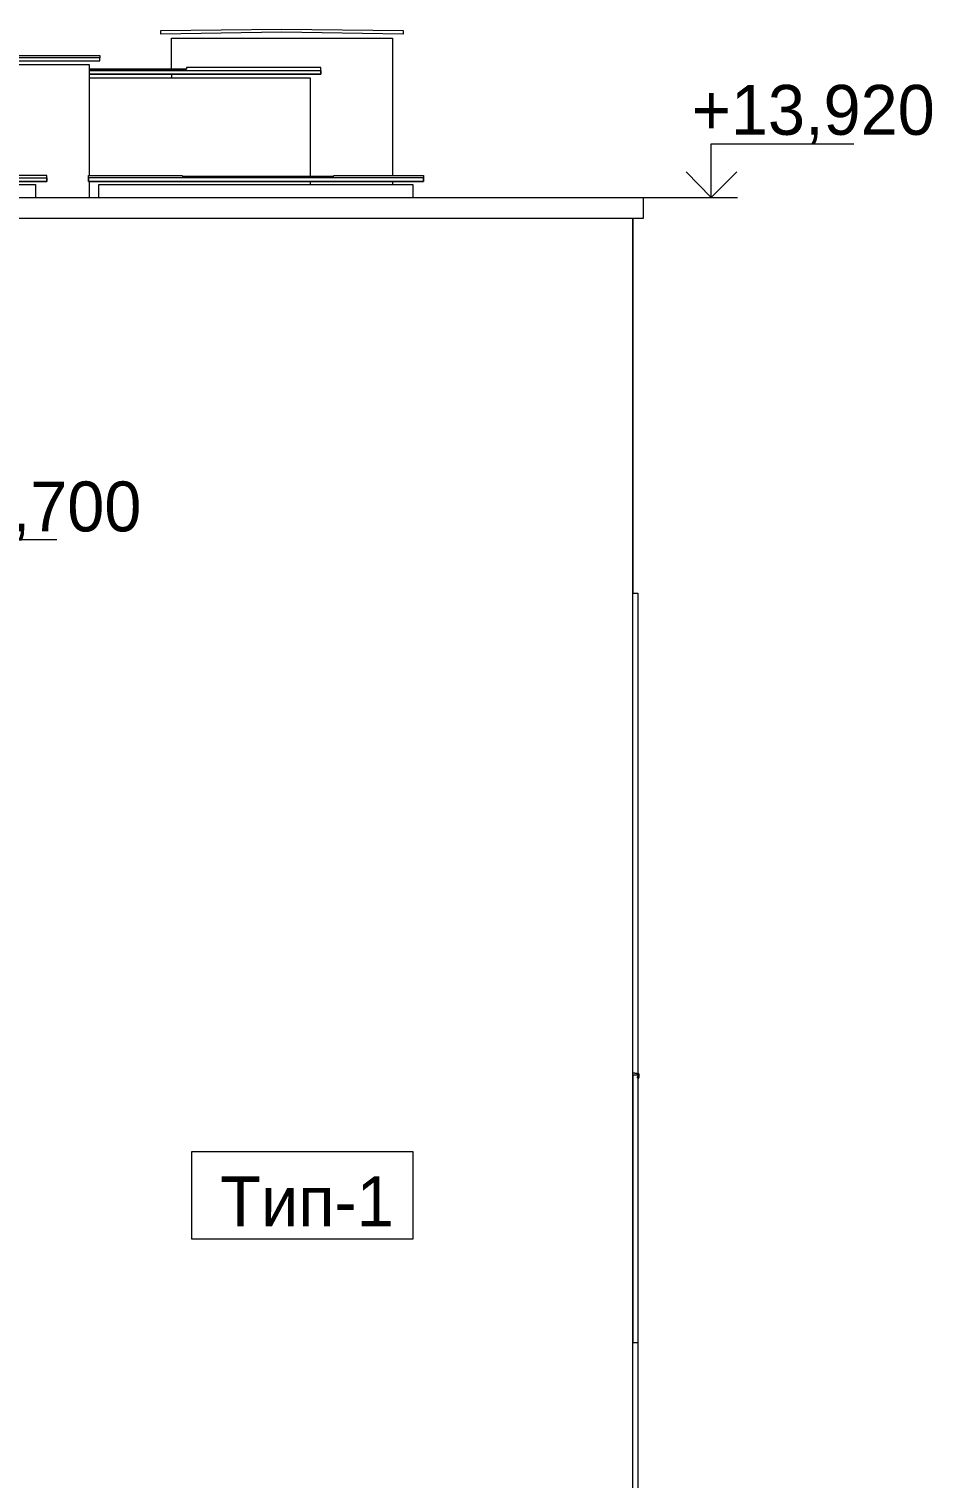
# Model space of a CAD drawing. Header units: millimetres. Extents: x 2294 to 908349, y -83289 to 219220.
# Drawn here: x 404842 to 410147, y 74027 to 82418 of the extents above; entities that cross this region are included whole.
import ezdxf

# ---------------------------------------------------------------- set-up
doc = ezdxf.new("R2010")
doc.units = ezdxf.units.MM
doc.layers.add('PDF _Геометрия', color=7, linetype='Continuous')
doc.layers.add('PDF _Текст', color=7, linetype='Continuous')

msp = doc.modelspace()

# ---------------------------------------------------------------- linework, layer by layer
at = {"layer": 'PDF _Геометрия', "lineweight": 9}
for points in [[(407009.2616849712, 82387.74793349323), (406305.4382510635, 82400.86265588203), (405605.9863912708, 82387.74793349323), (405605.9863912708, 82409.60580410925), (406305.4382510635, 82418.34895233647), (407009.2616849712, 82409.60580410925)], [(405186.3152753173, 81557.14884995879), (405186.3152753173, 81570.26357234665), (405728.3904667369, 81570.26357234665), (405728.3904667369, 81565.89199818601), (406607.076865664, 81565.89199818601), (406607.076865664, 81570.26357234665), (407127.2941863241, 81570.26357234665), (407127.2941863241, 81557.14884995879)], [(408373.1928116514, 76372.46193904639), (408338.2202187425, 76376.83351316047)], [(408364.4496634232, 76354.97564254445), (408364.4496634232, 76350.6040684313), (408368.8212374432, 76346.23249426973), (408373.1928116514, 76346.23249426973), (408373.1928116514, 76372.46193904639), (408373.1928116514, 76350.6040684313)], [(405785.2209302133, 75922.18980429904), (407066.0921486395, 75922.18980429904), (407066.0921486395, 75415.08720588428), (405785.2209302133, 75415.08720588428)]]:
    msp.add_lwpolyline(points, close=True, dxfattribs=at)
for points in [[(405667.1884289554, 82186.65552379214), (405667.1884289554, 82365.89006287814), (406838.7702941617, 82365.89006287814), (406948.0596472865, 82365.89006287814), (406948.0596472865, 81570.26357234665)], [(403984.132391317, 82252.22913563927), (403984.132391317, 82234.74283913733), (405251.8888872119, 82234.74283913733), (405251.8888872119, 82252.22913563927), (403984.132391317, 82252.22913563927), (403984.132391317, 82265.34385802713), (405251.8888872119, 82265.34385802713), (405251.8888872119, 82252.22913563927)], [(403984.132391317, 82243.48598741204), (403984.132391317, 82234.74283913733), (405251.8888872119, 82234.74283913733), (405251.8888872119, 82243.48598741204)], [(404045.3344290035, 81714.52551842877), (404045.3344290035, 82212.8849685213), (405081.3974964006, 82212.8849685213), (405190.6868495254, 82212.8849685213), (405190.6868495254, 81570.26357234665)], [(405190.6868495254, 82177.91237556492), (406532.7601054481, 82177.91237556492), (406532.7601054481, 82195.39867201936), (405754.6199115126, 82195.39867201936), (405754.6199115126, 82186.65552379214), (405190.6868495254, 82186.65552379214), (405754.6199115126, 82186.65552379214)], [(406532.7601054481, 82177.91237556492), (406532.7601054481, 82156.0545049014), (405190.6868495254, 82156.0545049014), (406532.7601054481, 82156.0545049014), (406532.7601054481, 82173.54080145084)], [(405667.1884289554, 82156.0545049014), (405667.1884289554, 82134.19663433381)], [(406471.5580677616, 81565.89199818601), (406471.5580677616, 82134.19663433381), (405190.6868495254, 82134.19663433381)], [(407874.8333615588, 81443.48792276648), (408779.7492051667, 81443.48792276648), (408792.863927508, 81443.48792276648), (408792.863927508, 81753.86968554673), (409619.0914369768, 81753.86968554673)], [(404211.4542457017, 81557.14884995879), (404945.8786984982, 81557.14884995879), (404945.8786984982, 81570.26357234665), (404224.568968043, 81570.26357234665), (404224.568968043, 81565.89199818601), (404211.4542457017, 81565.89199818601), (404224.568968043, 81565.89199818601)], [(405728.3904667369, 81565.89199818601), (406607.076865664, 81565.89199818601)], [(404945.8786984982, 81557.14884995879), (404945.8786984982, 81535.29097934277), (404211.4542457017, 81535.29097934277), (404945.8786984982, 81535.29097934277), (404945.8786984982, 81552.77727584471)], [(404211.4542457017, 81517.80468284083), (404775.3873075938, 81517.80468284083), (404880.3050866055, 81517.80468284083), (404880.3050866055, 81443.48792276648)], [(407127.2941863241, 81557.14884995879), (407127.2941863241, 81535.29097934277), (405186.3152753173, 81535.29097934277), (405186.3152753173, 81557.14884995879)], [(405186.3152753173, 81552.77727584471), (405186.3152753173, 81535.29097934277), (407127.2941863241, 81535.29097934277), (407127.2941863241, 81552.77727584471)], [(405190.6868495254, 81535.29097934277), (405190.6868495254, 81443.48792276648)], [(405247.5173130038, 81443.48792276648), (405247.5173130038, 81517.80468284083), (406956.8027955128, 81517.80468284083), (407066.0921486395, 81517.80468284083), (407066.0921486395, 81443.48792276648)], [(406471.5580677616, 81517.80468284083), (406471.5580677616, 81535.29097934277)], [(406948.0596472865, 81535.29097934277), (406948.0596472865, 81517.80468284083)], [(317300.1890887881, 81321.08384725288), (317300.1890887881, 81443.48792276648), (408399.4222564271, 81443.48792276648), (408399.4222564271, 81321.08384725288), (317300.1890887881, 81321.08384725288), (317300.1890887881, 81443.48792276648)], [(408639.8588332462, 81443.48792276648), (408945.8690218648, 81443.48792276648)], [(391350.2831732242, 67122.21109292214), (408316.3623479849, 67122.21109292214), (408338.2202187425, 67122.21109292214), (408338.2202187425, 81321.08384725288), (408338.2202187425, 79152.78308181581), (408368.8212374432, 79152.78308181581), (408368.8212374432, 79074.09474758082), (408368.8212374432, 77758.25093634077), (408368.8212374432, 76442.4071250076), (408368.8212374432, 76363.71879077167), (408338.2202187425, 76363.71879077167)], [(403520.7455341334, 79152.78308181581), (404045.3344290035, 79152.78308181581), (404176.4816526978, 79152.78308181581), (404176.4816526978, 79463.16484464263), (405002.7091621666, 79463.16484464263)], [(408368.8212374432, 79074.09474758082), (408368.8212374432, 76372.46193904639), (408368.8212374432, 74789.95210621157)], [(408338.2202187425, 76363.71879077167), (408338.2202187425, 74816.18155094073)], [(408338.2202187425, 74816.18155094073), (408368.8212374432, 74816.18155094073), (408368.8212374432, 74737.49321670574)], [(408368.8212374432, 74737.49321670574), (408368.8212374432, 73421.64940541913), (408368.8212374432, 72105.80559413251)]]:
    msp.add_lwpolyline(points, dxfattribs=at)
at = {"layer": 'PDF _Геометрия', "lineweight": 18}
msp.add_lwpolyline([(408648.6019814743, 81592.12144296267), (408792.863927508, 81443.48792276648), (408941.4974478467, 81592.12144296267)], dxfattribs=at)

# ---------------------------------------------------------------- texts
at = {"layer": 'PDF _Текст', "attachment_point": 4, "style": ''}
for s, insert, char_height in [('+13,920', (408681.29887669, 81923.45335424528), 288.7411754641523), ('+11,700', (404086.8842552586, 79628.42946816725), 288.7411754641523), ('Тип-1', (405949.1275838355, 75633.15590901603), 289.4502280538725)]:
    msp.add_mtext(s, dxfattribs=dict(at, insert=insert, char_height=char_height))

doc.saveas('drawing.dxf')
